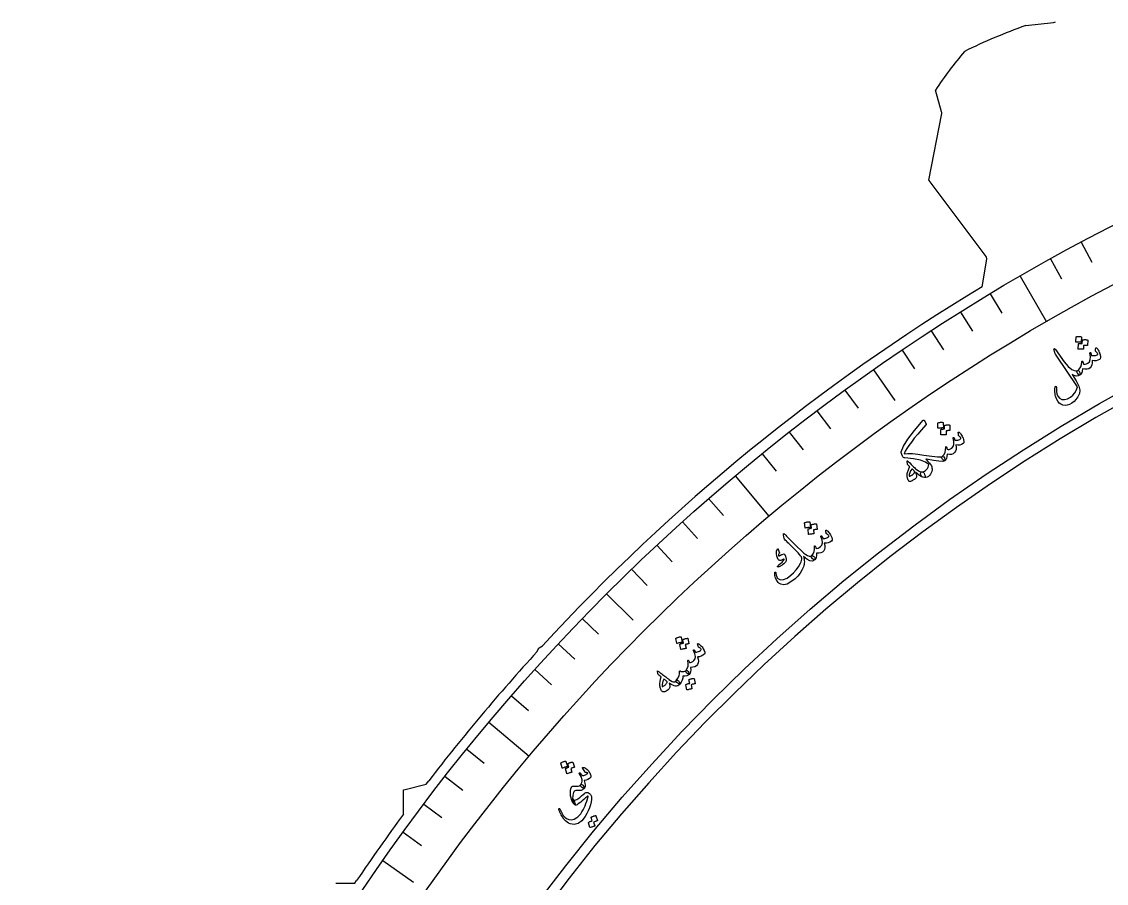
# Model space of a CAD drawing. Header units: millimetres. Extents: x -81 to 81, y -80 to 113.
# Drawn here: x -80.09 to -36.6, y 45.03 to 79.56 of the extents above; entities that cross this region are included whole.
import ezdxf

# ---------------------------------------------------------------- set-up
doc = ezdxf.new("R2010")
doc.units = ezdxf.units.MM
for name, color, linetype in [('CUT_INNER', 6, 'Continuous'), ('CUT_OUTER', 1, 'Continuous'), ('ENGRAVE', 7, 'Continuous'), ('ENGRAVE_FINE', 8, 'Continuous'), ('TEXT', 5, 'Continuous')]:
    doc.layers.add(name, color=color, linetype=linetype)

msp = doc.modelspace()

# ---------------------------------------------------------------- linework, layer by layer
at = {"layer": 'CUT_INNER'}
msp.add_arc((0, -0.0002), 73.6574, 92.270063, 344.882979, dxfattribs=at)
at = {"layer": 'CUT_OUTER'}
for points in [[(-39.8289, 79.4026), (-39.8254, 79.4032), (-38.7064, 79.5279)], [(-43.1996, 75.9474), (-43.4472, 76.8142), (-43.4481, 76.8179)], [(-41.4187, 70.1491), (-43.7043, 73.1963), (-43.7065, 73.1995), (-43.7059, 73.2033), (-43.1965, 75.8781)], [(-41.5742, 68.9331), (-41.3908, 70.0345)], [(-59.42, 54.3089), (-59.3462, 54.4567), (-59.3445, 54.4597), (-59.3416, 54.4617), (-59.2043, 54.544)], [(-64.7727, 47.7984), (-64.7727, 48.7698), (-64.7726, 48.7732)], [(-64.7726, 48.7732), (-64.7693, 48.7742), (-63.8693, 48.999), (-63.7646, 49.1358)], [(-67.4863, 45.0251), (-67.4827, 45.0253), (-66.7303, 45.0253), (-66.6576, 45.1333)]]:
    msp.add_lwpolyline(points, dxfattribs=at)
for centre, radius, start, end in [((-31.3089, 55.7238), 25.165, 109.78954, 115.85917), ((-38.723, 79.6769), 0.15, 276.3576, 306.84133), ((-27.7639, 66.2682), 18.9021, 140.19473, 146.07409), ((-43.3439, 75.9062), 0.15, 349.21726, 15.93866), ((-41.5387, 70.0591), 0.15, 350.5425, 36.87228), ((-0.0224, 0.0272), 80.4648, 121.090946, 137.349569), ((-0.1488, 0.1198), 80.309, 137.564682, 142.385739), ((-0.6546, 0.4521), 79.7045, 143.55696, 145.903701)]:
    msp.add_arc(centre, radius, start, end, dxfattribs=at)
at = {"layer": 'ENGRAVE'}
for points in [[(-40.0447, 69.3595), (-38.991, 67.5344)], [(-45.9374, 65.6054), (-45.074, 64.3723)], [(-51.4805, 61.3521), (-50.1258, 59.7376)], [(-56.6318, 56.6318), (-55.5674, 55.5674)], [(-61.3521, 51.4805), (-59.7376, 50.1258)], [(-65.6054, 45.9374), (-64.3723, 45.074)]]:
    msp.add_lwpolyline(points, dxfattribs=at)
for radius in [80.0894, 77.982, 74.068]:
    msp.add_circle((0, 0), radius, dxfattribs=at)
at = {"layer": 'ENGRAVE_FINE'}
for points in [[(-37.5997, 70.7148), (-37.1757, 69.9173)], [(-38.8281, 70.0478), (-38.3903, 69.2578)], [(-41.2491, 68.6501), (-40.7839, 67.8759)], [(-42.4409, 67.9197), (-41.9623, 67.1537)], [(-43.6198, 67.1687), (-43.1279, 66.4112)], [(-44.7855, 66.3972), (-44.2804, 65.6484)], [(-47.0754, 64.7937), (-46.5445, 64.063)], [(-48.199, 63.9623), (-47.6555, 63.2409)], [(-49.308, 63.1113), (-48.7519, 62.3996)], [(-50.4019, 62.2412), (-49.8335, 61.5393)], [(-52.5434, 60.4443), (-51.9508, 59.7626)], [(-53.5903, 59.5181), (-52.9859, 58.8468)], [(-54.6209, 58.5737), (-54.0049, 57.9131)], [(-55.6348, 57.6115), (-55.0074, 56.9618)], [(-57.6115, 55.6348), (-56.9618, 55.0074)], [(-58.5737, 54.6209), (-57.9131, 54.0049)], [(-59.5181, 53.5903), (-58.8468, 52.9859)], [(-60.4443, 52.5434), (-59.7626, 51.9508)], [(-62.2412, 50.4019), (-61.5393, 49.8335)], [(-63.1113, 49.308), (-62.3996, 48.7519)], [(-63.9623, 48.199), (-63.2409, 47.6555)], [(-64.7937, 47.0754), (-64.063, 46.5445)]]:
    msp.add_lwpolyline(points, dxfattribs=at)
at = {"layer": 'TEXT'}
for points in [[(-37.8045, 66.9206), (-37.8034, 66.9245), (-37.8007, 66.9279), (-37.7965, 66.9309), (-37.7908, 66.9335), (-37.7672, 66.9373), (-37.7437, 66.94), (-37.7205, 66.9417), (-37.6975, 66.9422), (-37.6745, 66.9416), (-37.6514, 66.9397), (-37.628, 66.9367), (-37.6045, 66.9325), (-37.5978, 66.93), (-37.5933, 66.9265), (-37.5909, 66.9222), (-37.5906, 66.9171), (-37.6019, 66.7144), (-37.6038, 66.7098), (-37.6081, 66.707), (-37.6148, 66.7061), (-37.6239, 66.7072), (-37.6316, 66.708), (-37.6437, 66.7089), (-37.6602, 66.71), (-37.6809, 66.7112), (-37.7062, 66.7124), (-37.7364, 66.7134), (-37.7714, 66.7143), (-37.8112, 66.7151), (-37.8168, 66.7158), (-37.8204, 66.7176), (-37.8221, 66.7205), (-37.8218, 66.7246)], [(-37.5526, 66.7938), (-37.5515, 66.7976), (-37.5489, 66.8011), (-37.5447, 66.8041), (-37.539, 66.8066), (-37.5154, 66.8104), (-37.492, 66.813), (-37.4689, 66.8145), (-37.4459, 66.815), (-37.423, 66.8143), (-37.3999, 66.8124), (-37.3766, 66.8093), (-37.3531, 66.805), (-37.3477, 66.8027), (-37.344, 66.7991), (-37.3418, 66.7944), (-37.3412, 66.7884), (-37.3526, 66.5859), (-37.3541, 66.5825), (-37.3579, 66.5804), (-37.3641, 66.5795), (-37.3726, 66.5799), (-37.3782, 66.5803), (-37.3871, 66.5808), (-37.3991, 66.5815), (-37.4142, 66.5823), (-37.4325, 66.5832), (-37.4538, 66.584), (-37.4782, 66.5846), (-37.5056, 66.5852), (-37.5127, 66.4364), (-37.5147, 66.4318), (-37.519, 66.429), (-37.5256, 66.4282), (-37.5347, 66.4292), (-37.5424, 66.43), (-37.5545, 66.4309), (-37.5709, 66.432), (-37.5916, 66.4332), (-37.6168, 66.4344), (-37.6469, 66.4355), (-37.6818, 66.4365), (-37.7215, 66.4372), (-37.7262, 66.4384), (-37.7292, 66.4406), (-37.7305, 66.4437), (-37.7301, 66.4479), (-37.7133, 66.6437), (-37.7122, 66.6476), (-37.7096, 66.651), (-37.7054, 66.654), (-37.6997, 66.6566), (-37.683, 66.6593), (-37.6663, 66.6616), (-37.6495, 66.6634), (-37.6326, 66.6648), (-37.6156, 66.6655), (-37.5987, 66.6655), (-37.5818, 66.6646), (-37.565, 66.6628)], [(-38.284, 65.9299), (-38.1278, 65.7407), (-37.9807, 65.6191), (-37.8427, 65.5649), (-37.7138, 65.5781), (-37.7016, 65.5721), (-37.6882, 65.5539), (-37.6736, 65.5233), (-37.6577, 65.4805), (-37.6466, 65.446), (-37.6419, 65.4195), (-37.6438, 65.4009), (-37.6522, 65.3902), (-37.724, 65.3618), (-37.7998, 65.357), (-37.8797, 65.3758), (-37.9636, 65.4182), (-37.8036, 65.1662), (-37.7022, 64.9556), (-37.6592, 64.7866), (-37.6746, 64.6591), (-37.7397, 64.5274), (-37.8112, 64.4182), (-37.8893, 64.3313), (-37.974, 64.2668), (-38.0679, 64.2179), (-38.1591, 64.1891), (-38.2479, 64.1803), (-38.3342, 64.1916), (-38.4141, 64.2228), (-38.4837, 64.274), (-38.543, 64.3451), (-38.5919, 64.4362), (-38.6118, 64.4886), (-38.6282, 64.543), (-38.6412, 64.5996), (-38.6506, 64.6582), (-38.6564, 64.719), (-38.6584, 64.782), (-38.6567, 64.8473), (-38.6512, 64.9148), (-38.6491, 64.9229), (-38.6458, 64.9298), (-38.641, 64.9356), (-38.635, 64.9402), (-38.6291, 64.9427), (-38.6231, 64.9433), (-38.617, 64.942), (-38.6107, 64.9389), (-38.6052, 64.9338), (-38.6015, 64.9267), (-38.5995, 64.9175), (-38.5992, 64.9064), (-38.5969, 64.7524), (-38.5741, 64.6272), (-38.5311, 64.5308), (-38.4678, 64.4632), (-38.3737, 64.4176), (-38.2698, 64.4101), (-38.156, 64.4408), (-38.0323, 64.5095), (-37.9346, 64.5905), (-37.8543, 64.6871), (-37.7914, 64.7995), (-37.7459, 64.9276), (-38.6096, 66.1962), (-38.6302, 66.2266), (-38.6461, 66.2531), (-38.6575, 66.2758), (-38.6644, 66.2946), (-38.695, 66.4331), (-38.6865, 66.4514), (-38.6733, 66.4549), (-38.6555, 66.4434), (-38.6329, 66.4172)], [(-37.0214, 66.4848), (-37.0187, 66.4901), (-37.0131, 66.4919), (-37.0046, 66.4903), (-36.9931, 66.485), (-36.9778, 66.4739), (-36.9606, 66.4555), (-36.9415, 66.4297), (-36.9207, 66.3965), (-36.8985, 66.358), (-36.8795, 66.319), (-36.8638, 66.2794), (-36.8513, 66.2393), (-36.8343, 66.1573), (-36.8306, 66.0937), (-36.8403, 66.0483), (-36.8634, 66.0212), (-36.9346, 65.9867), (-37.0085, 65.9691), (-37.0851, 65.9682), (-37.1644, 65.9841), (-37.1603, 65.8909), (-37.1719, 65.8099), (-37.1992, 65.741), (-37.2423, 65.684), (-37.299, 65.6447), (-37.3682, 65.6255), (-37.4497, 65.6263), (-37.5438, 65.6471), (-37.5572, 65.5543), (-37.58, 65.4804), (-37.6123, 65.4253), (-37.6541, 65.3891), (-37.6667, 65.389), (-37.6849, 65.3999), (-37.7089, 65.4218), (-37.7385, 65.4548), (-37.7628, 65.4901), (-37.7737, 65.5202), (-37.7712, 65.5451), (-37.7553, 65.5647), (-37.6772, 65.6366), (-37.6212, 65.7214), (-37.5874, 65.8191), (-37.5757, 65.9296), (-37.575, 65.9356), (-37.5735, 65.9406), (-37.571, 65.9444), (-37.5675, 65.9472), (-37.5626, 65.9493), (-37.5576, 65.9503), (-37.5526, 65.9499), (-37.5474, 65.9483), (-37.5396, 65.9388), (-37.5337, 65.9185), (-37.5298, 65.8874), (-37.5277, 65.8455), (-37.4918, 65.8327), (-37.4478, 65.8334), (-37.3955, 65.8474), (-37.3349, 65.8748), (-37.2717, 65.9305), (-37.2367, 66.015), (-37.2298, 66.1286), (-37.251, 66.2712), (-37.2522, 66.2784), (-37.2519, 66.2842), (-37.2502, 66.2886), (-37.247, 66.2915), (-37.2411, 66.2941), (-37.2355, 66.2954), (-37.2301, 66.2952), (-37.2248, 66.2936), (-37.2196, 66.2901), (-37.2154, 66.286), (-37.2121, 66.2814), (-37.2099, 66.2762), (-37.1832, 66.1827), (-37.1488, 66.1752), (-37.1112, 66.1728), (-37.0702, 66.1754), (-37.026, 66.1831), (-36.9853, 66.1947), (-36.9569, 66.2082), (-36.9408, 66.2235), (-36.937, 66.2406), (-36.9434, 66.2599), (-36.9591, 66.2837), (-36.984, 66.312), (-37.0183, 66.3447), (-37.0224, 66.3571), (-37.0243, 66.3845), (-37.024, 66.4271), (-37.0214, 66.4848)], [(-43.9376, 63.5871), (-43.9321, 63.5904), (-43.9268, 63.5926), (-43.9217, 63.5935), (-43.9168, 63.5933), (-43.9098, 63.5915), (-43.9033, 63.5869), (-43.8974, 63.5795), (-43.892, 63.5694), (-43.8244, 63.4273), (-43.8221, 63.4202), (-43.8222, 63.413), (-43.8248, 63.406), (-43.8298, 63.3989), (-44.0032, 63.2055), (-44.158, 63.0258), (-44.2944, 62.86), (-44.4125, 62.7081), (-44.5124, 62.5704), (-44.5942, 62.447), (-44.6578, 62.338), (-44.7034, 62.2435), (-44.5542, 62.2547), (-44.3727, 62.2496), (-44.1592, 62.228), (-43.9137, 62.1895), (-43.8119, 62.173), (-43.7046, 62.1572), (-43.5917, 62.142), (-43.4733, 62.1275), (-43.3645, 62.1166), (-43.2802, 62.1121), (-43.2204, 62.1141), (-43.185, 62.1228), (-43.1478, 62.1301), (-43.1157, 62.1134), (-43.0887, 62.0725), (-43.0667, 62.0076), (-43.0631, 61.9885), (-43.0623, 61.9736), (-43.0644, 61.9629), (-43.0694, 61.9564), (-43.1545, 61.9338), (-43.3051, 61.9389), (-43.5214, 61.9711), (-43.8039, 62.03), (-43.8172, 62.0287), (-43.8249, 62.0256), (-43.8267, 62.0206), (-43.8228, 62.0139), (-43.7497, 61.9363), (-43.6899, 61.8666), (-43.6432, 61.8049), (-43.6096, 61.751), (-43.5957, 61.7107), (-43.5869, 61.6713), (-43.5831, 61.6328), (-43.5845, 61.5951), (-43.5956, 61.5302), (-43.6156, 61.4717), (-43.6446, 61.4195), (-43.6825, 61.3737), (-43.7312, 61.3311), (-43.7806, 61.3024), (-43.8307, 61.2877), (-43.8815, 61.287), (-43.944, 61.2995), (-43.9909, 61.3214), (-44.0222, 61.3528), (-44.0379, 61.3937), (-44.0426, 61.4454), (-44.0355, 61.4827), (-44.0166, 61.5055), (-43.9861, 61.5139), (-43.9363, 61.5209), (-43.889, 61.5382), (-43.8443, 61.5658), (-43.8021, 61.6036), (-43.7658, 61.6487), (-43.7391, 61.698), (-43.7219, 61.7516), (-43.7141, 61.8095), (-43.8441, 61.908), (-44.0471, 61.9853), (-44.3235, 62.0408), (-44.6736, 62.0736), (-44.7022, 62.0791), (-44.7271, 62.0926), (-44.7483, 62.114), (-44.7657, 62.1432), (-44.7944, 62.2044), (-44.8138, 62.2528), (-44.824, 62.2885), (-44.8251, 62.3113), (-44.7327, 62.5419), (-44.5555, 62.831), (-44.2924, 63.1778), (-43.942, 63.5814), (-43.9412, 63.582), (-43.9405, 63.5827), (-43.9401, 63.5835), (-43.9398, 63.5842), (-43.9396, 63.585), (-43.9391, 63.5857), (-43.9385, 63.5864), (-43.9376, 63.5871)], [(-43.3473, 63.471), (-43.3465, 63.4749), (-43.3442, 63.4785), (-43.3403, 63.4819), (-43.3348, 63.485), (-43.3115, 63.4908), (-43.2884, 63.4954), (-43.2654, 63.499), (-43.2426, 63.5015), (-43.2196, 63.5028), (-43.1963, 63.503), (-43.1728, 63.502), (-43.149, 63.4998), (-43.1422, 63.4978), (-43.1374, 63.4948), (-43.1346, 63.4907), (-43.1339, 63.4856), (-43.1279, 63.2827), (-43.1294, 63.2779), (-43.1335, 63.2748), (-43.1401, 63.2733), (-43.1492, 63.2736), (-43.157, 63.2737), (-43.1692, 63.2736), (-43.1856, 63.2733), (-43.2064, 63.2727), (-43.2317, 63.2718), (-43.2619, 63.2703), (-43.2968, 63.2682), (-43.3365, 63.2656), (-43.3422, 63.2658), (-43.346, 63.2673), (-43.3479, 63.2701), (-43.3479, 63.2741)], [(-43.0856, 63.3659), (-43.0848, 63.3699), (-43.0825, 63.3735), (-43.0786, 63.3768), (-43.0731, 63.3799), (-43.0499, 63.3856), (-43.0268, 63.3902), (-43.0039, 63.3937), (-42.9811, 63.3961), (-42.9581, 63.3974), (-42.9349, 63.3974), (-42.9115, 63.3963), (-42.8877, 63.394), (-42.8822, 63.3922), (-42.8781, 63.389), (-42.8756, 63.3844), (-42.8745, 63.3785), (-42.8687, 63.1758), (-42.8698, 63.1723), (-42.8735, 63.1698), (-42.8795, 63.1684), (-42.888, 63.1681), (-42.8937, 63.168), (-42.9026, 63.1678), (-42.9146, 63.1674), (-42.9298, 63.167), (-42.948, 63.1663), (-42.9693, 63.1652), (-42.9937, 63.1638), (-43.021, 63.1621), (-43.0155, 63.0132), (-43.017, 63.0084), (-43.0211, 63.0053), (-43.0276, 63.0039), (-43.0367, 63.0042), (-43.0445, 63.0043), (-43.0566, 63.0042), (-43.0731, 63.0039), (-43.0938, 63.0034), (-43.1191, 63.0024), (-43.1491, 63.001), (-43.1839, 62.9989), (-43.2236, 62.9963), (-43.2284, 62.9971), (-43.2316, 62.999), (-43.2331, 63.002), (-43.2331, 63.0062), (-43.2329, 63.2028), (-43.2322, 63.2067), (-43.2298, 63.2103), (-43.2259, 63.2137), (-43.2205, 63.2168), (-43.2041, 63.2209), (-43.1876, 63.2246), (-43.171, 63.2278), (-43.1543, 63.2306), (-43.1375, 63.2328), (-43.1206, 63.2342), (-43.1037, 63.2347), (-43.0868, 63.2344)], [(-42.5301, 63.1031), (-42.5279, 63.1087), (-42.5224, 63.111), (-42.5138, 63.11), (-42.5019, 63.1058), (-42.4857, 63.096), (-42.467, 63.0791), (-42.4458, 63.055), (-42.4222, 63.0237), (-42.3968, 62.9872), (-42.3746, 62.95), (-42.3556, 62.9119), (-42.3397, 62.873), (-42.3158, 62.7927), (-42.3068, 62.7296), (-42.3126, 62.6836), (-42.3333, 62.6546), (-42.4013, 62.6142), (-42.4734, 62.5904), (-42.5496, 62.583), (-42.6301, 62.5921), (-42.618, 62.4996), (-42.6227, 62.4179), (-42.6441, 62.3469), (-42.6822, 62.2865), (-42.7354, 62.2425), (-42.8026, 62.2175), (-42.884, 62.2114), (-42.9795, 62.2241), (-42.985, 62.1305), (-43.0014, 62.0549), (-43.029, 61.9973), (-43.0675, 61.9577), (-43.08, 61.9565), (-43.0991, 61.9659), (-43.1249, 61.9857), (-43.1572, 62.016), (-43.1844, 62.0492), (-43.1978, 62.0782), (-43.1974, 62.1032), (-43.1832, 62.124), (-43.1115, 62.2024), (-43.063, 62.2916), (-43.0375, 62.3918), (-43.0352, 62.5029), (-43.0351, 62.509), (-43.034, 62.514), (-43.0318, 62.5181), (-43.0286, 62.5211), (-43.0239, 62.5237), (-43.019, 62.525), (-43.0139, 62.5251), (-43.0087, 62.5239), (-43.0001, 62.5151), (-42.9925, 62.4954), (-42.9859, 62.4648), (-42.9803, 62.4232), (-42.9435, 62.4135), (-42.8996, 62.4179), (-42.8487, 62.4363), (-42.7907, 62.4687), (-42.7324, 62.5296), (-42.7047, 62.6168), (-42.7075, 62.7305), (-42.7407, 62.8708), (-42.7425, 62.8779), (-42.7427, 62.8837), (-42.7413, 62.8882), (-42.7384, 62.8914), (-42.7328, 62.8945), (-42.7273, 62.8962), (-42.7219, 62.8965), (-42.7165, 62.8954), (-42.711, 62.8923), (-42.7065, 62.8886), (-42.7029, 62.8843), (-42.7002, 62.8793), (-42.6657, 62.7884), (-42.6308, 62.7839), (-42.593, 62.7847), (-42.5525, 62.7908), (-42.509, 62.8022), (-42.4695, 62.8172), (-42.4423, 62.833), (-42.4275, 62.8496), (-42.4252, 62.867), (-42.4332, 62.8857), (-42.4509, 62.908), (-42.4781, 62.9341), (-42.5151, 62.9639), (-42.5202, 62.9758), (-42.5245, 63.003), (-42.5278, 63.0454), (-42.5301, 63.1031)], [(-43.9829, 61.5134), (-43.9536, 61.5068), (-43.9267, 61.4878), (-43.9023, 61.4563), (-43.8804, 61.4123), (-43.8619, 61.3586), (-43.8556, 61.32), (-43.8616, 61.2966), (-43.8797, 61.2883), (-43.9558, 61.2997), (-44.042, 61.3388), (-44.1382, 61.4057), (-44.2444, 61.5004), (-44.2167, 61.4198), (-44.203, 61.3554), (-44.2034, 61.3073), (-44.2179, 61.2753), (-44.2294, 61.2634), (-44.2424, 61.2514), (-44.2569, 61.2393), (-44.273, 61.2272), (-44.2903, 61.2148), (-44.3085, 61.2022), (-44.3277, 61.1891), (-44.3479, 61.1757), (-44.3847, 61.154), (-44.4152, 61.1387), (-44.4392, 61.1298), (-44.4568, 61.1273), (-44.4887, 61.1345), (-44.5137, 61.1464), (-44.5317, 61.163), (-44.5428, 61.1844), (-44.5636, 61.267), (-44.5774, 61.3333), (-44.584, 61.3831), (-44.5835, 61.4164), (-44.5768, 61.4526), (-44.5682, 61.4888), (-44.5576, 61.5249), (-44.5451, 61.5611), (-44.5305, 61.5975), (-44.5136, 61.6345), (-44.4945, 61.6721), (-44.4732, 61.7102), (-44.5337, 61.7748), (-44.5462, 61.7882), (-44.5556, 61.8013), (-44.5621, 61.8142), (-44.5656, 61.8267), (-44.5863, 61.9367), (-44.5855, 61.9527), (-44.5775, 61.9576), (-44.5623, 61.9514), (-44.5398, 61.9341), (-44.4785, 61.8717), (-44.4219, 61.8147), (-44.37, 61.7632), (-44.3227, 61.7172), (-44.2799, 61.677), (-44.2415, 61.6428), (-44.2075, 61.6147), (-44.1778, 61.5926), (-44.1244, 61.5591), (-44.0741, 61.5347), (-44.0269, 61.5194), (-43.9829, 61.5134)], [(-44.386, 61.6315), (-44.4412, 61.5518), (-44.4783, 61.4774), (-44.4973, 61.4084), (-44.4982, 61.3448), (-44.4778, 61.3457), (-44.4549, 61.3512), (-44.4294, 61.3613), (-44.4014, 61.376), (-44.3863, 61.386), (-44.3716, 61.3966), (-44.3571, 61.4078), (-44.3429, 61.4197), (-44.3291, 61.4325), (-44.316, 61.4464), (-44.3035, 61.4614), (-44.2917, 61.4775), (-44.2823, 61.5019), (-44.2873, 61.5291), (-44.3068, 61.5591), (-44.3408, 61.5919), (-44.3581, 61.6058), (-44.3714, 61.617), (-44.3807, 61.6256), (-44.386, 61.6315)], [(-48.6939, 59.4681), (-48.6935, 59.4721), (-48.6915, 59.4759), (-48.6879, 59.4796), (-48.6826, 59.4831), (-48.66, 59.4909), (-48.6374, 59.4976), (-48.6148, 59.5032), (-48.5922, 59.5076), (-48.5695, 59.5109), (-48.5463, 59.5131), (-48.5228, 59.5141), (-48.4989, 59.514), (-48.4919, 59.5126), (-48.4869, 59.51), (-48.4837, 59.5062), (-48.4826, 59.5012), (-48.459, 59.2996), (-48.4601, 59.2946), (-48.4639, 59.2912), (-48.4703, 59.2892), (-48.4794, 59.2887), (-48.4872, 59.2881), (-48.4993, 59.2869), (-48.5157, 59.2852), (-48.5363, 59.2828), (-48.5615, 59.2797), (-48.5914, 59.2756), (-48.626, 59.2705), (-48.6654, 59.2644), (-48.671, 59.2641), (-48.6749, 59.2653), (-48.6771, 59.2679), (-48.6774, 59.2719)], [(-48.4241, 59.3862), (-48.4237, 59.3902), (-48.4216, 59.394), (-48.418, 59.3977), (-48.4128, 59.4012), (-48.3902, 59.4089), (-48.3677, 59.4155), (-48.3451, 59.4209), (-48.3226, 59.4253), (-48.2998, 59.4285), (-48.2767, 59.4306), (-48.2533, 59.4316), (-48.2294, 59.4314), (-48.2237, 59.43), (-48.2194, 59.4271), (-48.2165, 59.4228), (-48.2149, 59.4171), (-48.1915, 59.2156), (-48.1923, 59.212), (-48.1957, 59.2092), (-48.2017, 59.2073), (-48.2101, 59.2062), (-48.2157, 59.2056), (-48.2245, 59.2047), (-48.2365, 59.2033), (-48.2516, 59.2015), (-48.2697, 59.1992), (-48.2908, 59.1963), (-48.315, 59.1928), (-48.342, 59.1887), (-48.3236, 59.0409), (-48.3247, 59.036), (-48.3285, 59.0325), (-48.3349, 59.0306), (-48.344, 59.03), (-48.3518, 59.0295), (-48.3638, 59.0283), (-48.3802, 59.0266), (-48.4008, 59.0243), (-48.4259, 59.0212), (-48.4557, 59.0171), (-48.4902, 59.012), (-48.5294, 59.006), (-48.5343, 59.0064), (-48.5377, 59.008), (-48.5395, 59.0109), (-48.5398, 59.015), (-48.5567, 59.2109), (-48.5563, 59.2148), (-48.5543, 59.2187), (-48.5507, 59.2223), (-48.5455, 59.2259), (-48.5295, 59.2314), (-48.5134, 59.2365), (-48.4972, 59.2412), (-48.4808, 59.2454), (-48.4642, 59.2491), (-48.4475, 59.2519), (-48.4307, 59.2539), (-48.4138, 59.2551)], [(-47.8478, 59.1726), (-47.8461, 59.1783), (-47.8409, 59.1811), (-47.8322, 59.1809), (-47.82, 59.1777), (-47.803, 59.1694), (-47.7829, 59.1541), (-47.7597, 59.132), (-47.7335, 59.1029), (-47.705, 59.0687), (-47.6796, 59.0335), (-47.6574, 58.9972), (-47.6382, 58.9599), (-47.6074, 58.882), (-47.5929, 58.8199), (-47.5948, 58.7735), (-47.6129, 58.7429), (-47.6771, 58.6967), (-47.7469, 58.6667), (-47.8222, 58.6527), (-47.9031, 58.6548), (-47.8831, 58.5638), (-47.8806, 58.4819), (-47.8958, 58.4093), (-47.9285, 58.3459), (-47.9777, 58.2974), (-48.0425, 58.2666), (-48.123, 58.2535), (-48.2192, 58.2579), (-48.2166, 58.1642), (-48.2264, 58.0874), (-48.2488, 58.0276), (-48.2838, 57.9848), (-48.2962, 57.9826), (-48.316, 57.9902), (-48.3434, 58.0077), (-48.3782, 58.0351), (-48.4082, 58.0658), (-48.4241, 58.0936), (-48.4258, 58.1185), (-48.4135, 58.1405), (-48.3489, 58.2248), (-48.3083, 58.3179), (-48.2916, 58.4199), (-48.299, 58.5308), (-48.2994, 58.5368), (-48.2987, 58.542), (-48.2969, 58.5462), (-48.294, 58.5495), (-48.2895, 58.5525), (-48.2847, 58.5542), (-48.2797, 58.5547), (-48.2743, 58.554), (-48.265, 58.546), (-48.2557, 58.527), (-48.2465, 58.4971), (-48.2373, 58.4561), (-48.1998, 58.4497), (-48.1565, 58.4579), (-48.1074, 58.4806), (-48.0524, 58.518), (-47.9996, 58.5836), (-47.9796, 58.6729), (-47.9922, 58.786), (-48.0375, 58.9228), (-48.0399, 58.9298), (-48.0406, 58.9356), (-48.0397, 58.9402), (-48.037, 58.9436), (-48.0317, 58.9472), (-48.0264, 58.9493), (-48.021, 58.9501), (-48.0156, 58.9495), (-48.0098, 58.9469), (-48.005, 58.9436), (-48.001, 58.9396), (-47.9979, 58.9348), (-47.9556, 58.8473), (-47.9204, 58.8458), (-47.8829, 58.8499), (-47.843, 58.8595), (-47.8008, 58.8746), (-47.7626, 58.893), (-47.737, 58.9111), (-47.7237, 58.9289), (-47.7229, 58.9464), (-47.7325, 58.9644), (-47.752, 58.9851), (-47.7814, 59.0087), (-47.8208, 59.0352), (-47.827, 59.0466), (-47.8336, 59.0733), (-47.8405, 59.1153), (-47.8478, 59.1726)], [(-49.5368, 59.0179), (-49.5376, 59.0364), (-49.5334, 59.045), (-49.5241, 59.0434), (-49.5097, 59.0318), (-49.4978, 59.02), (-49.4785, 59.0003), (-49.4516, 58.9728), (-49.4172, 58.9375), (-49.3752, 58.8944), (-49.3255, 58.8436), (-49.268, 58.7852), (-49.2029, 58.7191), (-48.9978, 58.5133), (-48.8375, 58.3577), (-48.722, 58.2524), (-48.6512, 58.1973), (-48.5793, 58.16), (-48.5155, 58.1383), (-48.4596, 58.1323), (-48.4118, 58.1419), (-48.3905, 58.1479), (-48.3698, 58.1476), (-48.3496, 58.1409), (-48.33, 58.1279), (-48.3123, 58.1108), (-48.2978, 58.0918), (-48.2864, 58.0709), (-48.2782, 58.0481), (-48.2735, 58.0264), (-48.2725, 58.0088), (-48.2754, 57.9955), (-48.2821, 57.9862), (-48.3736, 57.942), (-48.4794, 57.9499), (-48.5997, 58.0097), (-48.7346, 58.1216), (-48.7218, 58.0744), (-48.7124, 58.0234), (-48.7062, 57.9685), (-48.7034, 57.9097), (-48.7048, 57.8547), (-48.7107, 57.8034), (-48.7211, 57.7557), (-48.7359, 57.7115), (-48.799, 57.58), (-48.8769, 57.4562), (-48.9697, 57.3401), (-49.0773, 57.2317), (-49.2394, 57.1013), (-49.3879, 57.0205), (-49.5232, 56.9896), (-49.6454, 57.0086), (-49.6763, 57.0231), (-49.7039, 57.0398), (-49.7281, 57.0586), (-49.749, 57.0796), (-49.8105, 57.1675), (-49.855, 57.2605), (-49.8826, 57.3585), (-49.8931, 57.4615), (-49.8925, 57.4699), (-49.8904, 57.4773), (-49.8867, 57.4839), (-49.8815, 57.4895), (-49.8762, 57.4928), (-49.8704, 57.4939), (-49.8642, 57.4928), (-49.8575, 57.4894), (-49.8527, 57.4841), (-49.8489, 57.4768), (-49.8459, 57.4676), (-49.8439, 57.4565), (-49.8292, 57.3761), (-49.8107, 57.3125), (-49.7883, 57.2655), (-49.7622, 57.2353), (-49.6593, 57.1897), (-49.5385, 57.1969), (-49.3996, 57.2567), (-49.2423, 57.369), (-49.134, 57.4705), (-49.0333, 57.5855), (-48.9402, 57.7139), (-48.8547, 57.8557), (-48.8312, 57.9085), (-48.8159, 57.9614), (-48.8087, 58.0143), (-48.8096, 58.0674), (-48.8133, 58.0843), (-48.8223, 58.1045), (-48.8367, 58.1279), (-48.8563, 58.1546), (-48.8922, 58.1973), (-48.9554, 58.2655), (-49.0459, 58.3592), (-49.1639, 58.4784), (-49.2259, 58.5406), (-49.2794, 58.5942), (-49.3245, 58.6393), (-49.3611, 58.6759), (-49.3895, 58.7041), (-49.4097, 58.7243), (-49.4219, 58.7365), (-49.4259, 58.7405), (-49.467, 58.7828), (-49.497, 58.8205), (-49.5159, 58.8535), (-49.5239, 58.8817)], [(-49.777, 58.4255), (-49.7734, 58.4279), (-49.7695, 58.429), (-49.7653, 58.4289), (-49.7608, 58.4275), (-49.7579, 58.4254), (-49.7552, 58.4227), (-49.7527, 58.4194), (-49.7506, 58.4155), (-49.7095, 58.2937), (-49.7061, 58.2807), (-49.7047, 58.2697), (-49.7054, 58.2606), (-49.7081, 58.2535), (-49.7246, 58.2289), (-49.7362, 58.2051), (-49.7429, 58.1821), (-49.7447, 58.16), (-49.7418, 58.1518), (-49.7329, 58.1479), (-49.718, 58.1484), (-49.6972, 58.1533), (-49.6847, 58.1582), (-49.6721, 58.1637), (-49.6593, 58.1696), (-49.6464, 58.176), (-49.6332, 58.1829), (-49.6197, 58.1906), (-49.6058, 58.1989), (-49.5916, 58.2079), (-49.5323, 58.2271), (-49.4867, 58.2018), (-49.4546, 58.1322), (-49.4359, 58.0181), (-49.4355, 57.9798), (-49.4389, 57.9468), (-49.4461, 57.919), (-49.457, 57.8966), (-49.4727, 57.8763), (-49.4977, 57.8521), (-49.532, 57.824), (-49.5757, 57.792), (-49.5983, 57.7761), (-49.6204, 57.7618), (-49.642, 57.749), (-49.6631, 57.7377), (-49.6833, 57.7277), (-49.7025, 57.7186), (-49.7206, 57.7104), (-49.7377, 57.7032), (-49.7499, 57.7006), (-49.7603, 57.7008), (-49.7689, 57.7036), (-49.7756, 57.7091), (-49.7804, 57.7167), (-49.7813, 57.7243), (-49.7784, 57.7318), (-49.7717, 57.7392), (-49.7492, 57.7614), (-49.7233, 57.7861), (-49.694, 57.8134), (-49.6613, 57.8432), (-49.6001, 57.8987), (-49.5544, 57.9444), (-49.5239, 57.9802), (-49.5089, 58.0062), (-49.5079, 58.0106), (-49.5086, 58.0145), (-49.5113, 58.018), (-49.5157, 58.0211), (-49.5193, 58.0223), (-49.524, 58.0221), (-49.5299, 58.0207), (-49.5368, 58.0179), (-49.5969, 57.9872), (-49.6229, 57.9754), (-49.6474, 57.9678), (-49.6703, 57.9645), (-49.6916, 57.9654), (-49.7128, 57.9699), (-49.7302, 57.9783), (-49.744, 57.9906), (-49.754, 58.0069), (-49.8053, 58.1304), (-49.8263, 58.2414), (-49.8169, 58.3398), (-49.777, 58.4255)], [(-53.8537, 54.8391), (-53.8537, 54.8431), (-53.852, 54.8471), (-53.8487, 54.8511), (-53.8439, 54.8551), (-53.822, 54.8649), (-53.8001, 54.8736), (-53.7781, 54.8811), (-53.756, 54.8876), (-53.7337, 54.893), (-53.7108, 54.8972), (-53.6875, 54.9003), (-53.6637, 54.9024), (-53.6566, 54.9016), (-53.6513, 54.8995), (-53.6479, 54.896), (-53.6462, 54.8911), (-53.6046, 54.6924), (-53.6053, 54.6874), (-53.6087, 54.6836), (-53.615, 54.6811), (-53.624, 54.6797), (-53.6317, 54.6784), (-53.6436, 54.6762), (-53.6598, 54.673), (-53.6801, 54.6688), (-53.7049, 54.6634), (-53.7343, 54.6566), (-53.7683, 54.6484), (-53.807, 54.6388), (-53.8126, 54.638), (-53.8166, 54.6388), (-53.8189, 54.6412), (-53.8197, 54.6452)], [(-53.5776, 54.7818), (-53.5776, 54.7858), (-53.5759, 54.7898), (-53.5726, 54.7938), (-53.5678, 54.7978), (-53.546, 54.8075), (-53.5241, 54.8161), (-53.5021, 54.8236), (-53.48, 54.8299), (-53.4577, 54.8352), (-53.4349, 54.8394), (-53.4116, 54.8424), (-53.3878, 54.8443), (-53.382, 54.8435), (-53.3775, 54.8411), (-53.3742, 54.837), (-53.3721, 54.8314), (-53.3306, 54.6329), (-53.3311, 54.6292), (-53.3343, 54.6261), (-53.34, 54.6237), (-53.3483, 54.6219), (-53.3539, 54.6208), (-53.3625, 54.619), (-53.3743, 54.6166), (-53.3892, 54.6134), (-53.4071, 54.6095), (-53.4278, 54.6047), (-53.4515, 54.5991), (-53.4781, 54.5925), (-53.4465, 54.447), (-53.4471, 54.442), (-53.4506, 54.4382), (-53.4568, 54.4357), (-53.4658, 54.4343), (-53.4735, 54.4331), (-53.4854, 54.4309), (-53.5015, 54.4277), (-53.5218, 54.4235), (-53.5465, 54.4181), (-53.5758, 54.4114), (-53.6098, 54.4032), (-53.6483, 54.3937), (-53.6532, 54.3936), (-53.6567, 54.3949), (-53.6588, 54.3976), (-53.6594, 54.4017), (-53.6939, 54.5953), (-53.6939, 54.5992), (-53.6922, 54.6032), (-53.689, 54.6072), (-53.6841, 54.6112), (-53.6687, 54.6181), (-53.6531, 54.6247), (-53.6374, 54.6308), (-53.6214, 54.6365), (-53.6052, 54.6416), (-53.5889, 54.6459), (-53.5723, 54.6494), (-53.5556, 54.6521)], [(-52.9845, 54.621), (-52.9833, 54.6269), (-52.9783, 54.6301), (-52.9697, 54.6307), (-52.9572, 54.6286), (-52.9395, 54.6219), (-52.9181, 54.6085), (-52.8931, 54.5885), (-52.8643, 54.5619), (-52.8329, 54.5304), (-52.8044, 54.4976), (-52.779, 54.4635), (-52.7566, 54.428), (-52.7189, 54.3532), (-52.6989, 54.2927), (-52.6965, 54.2463), (-52.7118, 54.2142), (-52.7716, 54.1625), (-52.8384, 54.1263), (-52.9121, 54.1055), (-52.9929, 54.1003), (-52.9647, 54.0115), (-52.9549, 53.9302), (-52.9635, 53.8565), (-52.9903, 53.7904), (-53.0349, 53.7377), (-53.0967, 53.7012), (-53.1757, 53.6808), (-53.272, 53.6766), (-53.2609, 53.5835), (-53.2638, 53.5061), (-53.2807, 53.4446), (-53.3117, 53.3988), (-53.3238, 53.3954), (-53.3442, 53.4013), (-53.3731, 53.4162), (-53.4102, 53.4403), (-53.4428, 53.4682), (-53.4612, 53.4945), (-53.4652, 53.5191), (-53.4548, 53.5422), (-53.3981, 53.6319), (-53.366, 53.7283), (-53.3587, 53.8314), (-53.376, 53.9412), (-53.3769, 53.9472), (-53.3767, 53.9523), (-53.3753, 53.9567), (-53.3727, 53.9603), (-53.3685, 53.9636), (-53.3639, 53.9658), (-53.3589, 53.9668), (-53.3535, 53.9665), (-53.3435, 53.9594), (-53.3326, 53.9413), (-53.3207, 53.9123), (-53.3079, 53.8724), (-53.2699, 53.8694), (-53.2275, 53.8814), (-53.1806, 53.9085), (-53.1292, 53.9506), (-53.0826, 54.0208), (-53.0707, 54.1115), (-53.0935, 54.223), (-53.1509, 54.3552), (-53.1539, 54.3619), (-53.1551, 54.3676), (-53.1546, 54.3723), (-53.1523, 54.3759), (-53.1473, 54.38), (-53.1422, 54.3826), (-53.1369, 54.3838), (-53.1314, 54.3837), (-53.1255, 54.3816), (-53.1203, 54.3788), (-53.116, 54.3751), (-53.1125, 54.3707), (-53.0625, 54.2873), (-53.0274, 54.289), (-52.9904, 54.2964), (-52.9515, 54.3096), (-52.9108, 54.3285), (-52.8745, 54.3502), (-52.8505, 54.3706), (-52.8389, 54.3895), (-52.8396, 54.407), (-52.8508, 54.424), (-52.8722, 54.4429), (-52.9036, 54.4638), (-52.9452, 54.4866), (-52.9524, 54.4974), (-52.9613, 54.5234), (-52.972, 54.5646), (-52.9845, 54.621)], [(-54.5959, 53.5069), (-54.5966, 53.5262), (-54.5905, 53.5349), (-54.5775, 53.5329), (-54.5576, 53.5202), (-54.5466, 53.5115), (-54.5312, 53.4997), (-54.5113, 53.4848), (-54.487, 53.4668), (-54.4582, 53.4453), (-54.4249, 53.42), (-54.3869, 53.391), (-54.3442, 53.3583), (-54.3023, 53.3262), (-54.2649, 53.2974), (-54.2318, 53.2719), (-54.2031, 53.2498), (-54.179, 53.2311), (-54.1594, 53.2159), (-54.1445, 53.2043), (-54.1342, 53.1963), (-54.0676, 53.147), (-54.0105, 53.1141), (-53.963, 53.0977), (-53.9249, 53.0976), (-53.9042, 53.1036), (-53.8833, 53.115), (-53.8623, 53.1317), (-53.8411, 53.1537), (-53.8263, 53.1645), (-53.8102, 53.1682), (-53.7929, 53.1647), (-53.7743, 53.154), (-53.7552, 53.1379), (-53.7379, 53.1196), (-53.7224, 53.0991), (-53.7086, 53.0764), (-53.6988, 53.0551), (-53.6936, 53.0372), (-53.6929, 53.0226), (-53.6969, 53.0114), (-53.7385, 52.97), (-53.7816, 52.9415), (-53.8261, 52.9259), (-53.8723, 52.9232), (-53.9249, 52.9344), (-53.9843, 52.9593), (-54.0504, 52.9978), (-54.1232, 53.0499), (-54.107, 52.9895), (-54.0993, 52.9368), (-54.1002, 52.8918), (-54.1098, 52.8544), (-54.1238, 52.8302), (-54.1441, 52.8056), (-54.1707, 52.7805), (-54.2037, 52.7548), (-54.2412, 52.7304), (-54.275, 52.7122), (-54.3051, 52.7002), (-54.3316, 52.6943), (-54.3575, 52.6941), (-54.3798, 52.6988), (-54.3983, 52.7086), (-54.4132, 52.7234), (-54.4284, 52.7453), (-54.443, 52.7719), (-54.4571, 52.803), (-54.4707, 52.8387), (-54.4831, 52.8758), (-54.492, 52.9065), (-54.4974, 52.9306), (-54.4994, 52.9482), (-54.4957, 53.0319), (-54.4855, 53.1173), (-54.4689, 53.2045), (-54.4458, 53.2933), (-54.4788, 53.3214), (-54.5069, 53.346), (-54.5302, 53.367), (-54.5487, 53.3845), (-54.5631, 53.4004), (-54.5741, 53.4165), (-54.5817, 53.4329), (-54.5859, 53.4495)], [(-53.4548, 53.5422), (-53.4382, 53.5507), (-53.4247, 53.5556), (-53.4143, 53.557), (-53.4072, 53.5548), (-53.3988, 53.5488), (-53.3897, 53.5404), (-53.3797, 53.5296), (-53.369, 53.5165), (-53.3368, 53.4721), (-53.3165, 53.4377), (-53.3081, 53.4132), (-53.3117, 53.3988), (-53.3605, 53.3621), (-53.4215, 53.3375), (-53.4946, 53.325), (-53.5799, 53.3245), (-53.5816, 53.2448), (-53.6017, 53.166), (-53.6401, 53.0883), (-53.6969, 53.0114), (-53.7056, 53.0056), (-53.7159, 53.0042), (-53.7278, 53.0071), (-53.7414, 53.0144), (-53.8213, 53.068), (-53.8302, 53.074), (-53.8377, 53.0826), (-53.8439, 53.0938), (-53.8487, 53.1076), (-53.8507, 53.12), (-53.8501, 53.1318), (-53.8469, 53.1431), (-53.8411, 53.1537), (-53.7734, 53.2462), (-53.7293, 53.3338), (-53.709, 53.4166), (-53.7124, 53.4945), (-53.7137, 53.5045), (-53.7125, 53.5136), (-53.7089, 53.522), (-53.703, 53.5296), (-53.6958, 53.5349), (-53.6887, 53.5367), (-53.6815, 53.5349), (-53.6743, 53.5296), (-53.6681, 53.5238), (-53.6624, 53.5193), (-53.657, 53.5159), (-53.652, 53.5137), (-53.5931, 53.5083), (-53.5407, 53.5113), (-53.4946, 53.5226), (-53.4548, 53.5422)], [(-54.3366, 53.2085), (-54.3738, 53.1305), (-54.3976, 53.0568), (-54.408, 52.9874), (-54.405, 52.9225), (-54.4025, 52.9158), (-54.3981, 52.9118), (-54.392, 52.9104), (-54.3842, 52.9116), (-54.3606, 52.9214), (-54.3373, 52.9343), (-54.3144, 52.9503), (-54.2918, 52.9693), (-54.2695, 52.9914), (-54.2476, 53.0166), (-54.226, 53.0448), (-54.2047, 53.0762), (-54.202, 53.0816), (-54.2, 53.0881), (-54.1989, 53.0959), (-54.1986, 53.1049), (-54.2127, 53.1168), (-54.2277, 53.1291), (-54.2436, 53.1416), (-54.2604, 53.1544), (-54.2781, 53.1675), (-54.2967, 53.1809), (-54.3162, 53.1946), (-54.3366, 53.2085)], [(-53.3299, 53.1767), (-53.33, 53.1806), (-53.3284, 53.1846), (-53.3252, 53.1885), (-53.3205, 53.1925), (-53.2991, 53.2022), (-53.2776, 53.2108), (-53.2559, 53.2183), (-53.2342, 53.2247), (-53.2122, 53.2301), (-53.1897, 53.2343), (-53.1666, 53.2374), (-53.1431, 53.2394), (-53.1374, 53.2386), (-53.1328, 53.2362), (-53.1294, 53.2322), (-53.1272, 53.2266), (-53.0819, 53.03), (-53.0824, 53.0263), (-53.0854, 53.0233), (-53.0911, 53.0208), (-53.0993, 53.019), (-53.1056, 53.0185), (-53.1153, 53.0169), (-53.1282, 53.0142), (-53.1443, 53.0105), (-53.1639, 53.0056), (-53.1872, 52.9997), (-53.2141, 52.9928), (-53.2447, 52.9847), (-53.2102, 52.831), (-53.21, 52.8254), (-53.2128, 52.8211), (-53.2187, 52.8183), (-53.2274, 52.8168), (-53.235, 52.8155), (-53.2468, 52.8133), (-53.2627, 52.81), (-53.2827, 52.8058), (-53.3071, 52.8004), (-53.336, 52.7936), (-53.3695, 52.7854), (-53.4075, 52.7758), (-53.4123, 52.7757), (-53.4158, 52.7769), (-53.4179, 52.7796), (-53.4187, 52.7837), (-53.4586, 52.977), (-53.4586, 52.9809), (-53.4571, 52.9849), (-53.4539, 52.9889), (-53.4492, 52.9928), (-53.4317, 53.0018), (-53.4139, 53.0097), (-53.3958, 53.0165), (-53.3773, 53.0221), (-53.3587, 53.0268), (-53.3399, 53.0306), (-53.3211, 53.0335), (-53.3021, 53.0355)], [(-58.4671, 49.8394), (-58.4674, 49.8434), (-58.466, 49.8475), (-58.4632, 49.8518), (-58.4587, 49.8562), (-58.4378, 49.8678), (-58.4167, 49.8784), (-58.3955, 49.8879), (-58.374, 49.8963), (-58.3522, 49.9036), (-58.3299, 49.9099), (-58.3069, 49.915), (-58.2834, 49.9192), (-58.2763, 49.9191), (-58.2708, 49.9174), (-58.2671, 49.9142), (-58.265, 49.9094), (-58.2059, 49.7153), (-58.2062, 49.7102), (-58.2093, 49.7062), (-58.2153, 49.7031), (-58.2241, 49.7009), (-58.2317, 49.699), (-58.2434, 49.6957), (-58.2592, 49.6911), (-58.2791, 49.6851), (-58.3033, 49.6775), (-58.3319, 49.6682), (-58.3651, 49.657), (-58.4027, 49.644), (-58.4082, 49.6428), (-58.4123, 49.6432), (-58.4148, 49.6454), (-58.4159, 49.6493)], [(-58.187, 49.8067), (-58.1873, 49.8107), (-58.186, 49.8148), (-58.1831, 49.8191), (-58.1786, 49.8234), (-58.1578, 49.835), (-58.1367, 49.8455), (-58.1155, 49.8549), (-58.0941, 49.8632), (-58.0723, 49.8704), (-58.05, 49.8766), (-58.027, 49.8817), (-58.0035, 49.8857), (-57.9977, 49.8854), (-57.9929, 49.8833), (-57.9893, 49.8796), (-57.9867, 49.8742), (-57.9278, 49.6802), (-57.928, 49.6765), (-57.9309, 49.6731), (-57.9364, 49.6702), (-57.9445, 49.6676), (-57.9499, 49.6661), (-57.9584, 49.6635), (-57.9699, 49.6601), (-57.9844, 49.6556), (-58.0019, 49.6502), (-58.0221, 49.6436), (-58.0452, 49.6358), (-58.0711, 49.627), (-58.0267, 49.4848), (-58.0269, 49.4798), (-58.03, 49.4757), (-58.036, 49.4727), (-58.0448, 49.4705), (-58.0524, 49.4686), (-58.064, 49.4653), (-58.0798, 49.4607), (-58.0997, 49.4548), (-58.1238, 49.4473), (-58.1524, 49.4379), (-58.1855, 49.4269), (-58.223, 49.414), (-58.2279, 49.4134), (-58.2314, 49.4144), (-58.2337, 49.4169), (-58.2348, 49.421), (-58.2863, 49.6107), (-58.2866, 49.6146), (-58.2853, 49.6188), (-58.2824, 49.623), (-58.2779, 49.6274), (-58.2632, 49.6357), (-58.2483, 49.6435), (-58.2331, 49.651), (-58.2177, 49.6581), (-58.2021, 49.6647), (-58.1862, 49.6704), (-58.17, 49.6753), (-58.1536, 49.6795)], [(-57.5991, 49.648), (-57.6035, 49.6568), (-57.6038, 49.6633), (-57.6002, 49.6674), (-57.5927, 49.6693), (-57.5347, 49.6628), (-57.4752, 49.6349), (-57.4141, 49.5855), (-57.3514, 49.5147), (-57.3276, 49.4805), (-57.3073, 49.4461), (-57.2905, 49.4115), (-57.2773, 49.3766), (-57.2681, 49.3431), (-57.2635, 49.3158), (-57.2636, 49.2948), (-57.2683, 49.28), (-57.319, 49.2241), (-57.3802, 49.1825), (-57.4522, 49.1552), (-57.5349, 49.1421), (-57.5007, 49.041), (-57.4874, 48.9557), (-57.4951, 48.8861), (-57.5237, 48.8322), (-57.5315, 48.8276), (-57.5432, 48.8275), (-57.5589, 48.8318), (-57.5786, 48.8406), (-57.6344, 48.876), (-57.6696, 48.9082), (-57.6842, 48.9374), (-57.6782, 48.9634), (-57.6476, 49.0152), (-57.6268, 49.0663), (-57.616, 49.1166), (-57.615, 49.1662), (-57.6249, 49.2184), (-57.6469, 49.277), (-57.6809, 49.3418), (-57.7269, 49.4129), (-57.7316, 49.4224), (-57.7327, 49.4312), (-57.7304, 49.4393), (-57.7247, 49.4466), (-57.7165, 49.452), (-57.7084, 49.4527), (-57.7003, 49.4485), (-57.6922, 49.4396), (-57.6641, 49.403), (-57.6401, 49.3749), (-57.6205, 49.3553), (-57.605, 49.3441), (-57.5901, 49.3401), (-57.57, 49.3408), (-57.545, 49.346), (-57.5149, 49.3558), (-57.4823, 49.3707), (-57.4509, 49.3897), (-57.4209, 49.4128), (-57.3921, 49.4399), (-57.392, 49.44), (-57.3917, 49.4403), (-57.3913, 49.4409), (-57.3906, 49.4416), (-57.3912, 49.4442), (-57.3942, 49.4469), (-57.3996, 49.4499), (-57.4075, 49.4531), (-57.4189, 49.4563), (-57.435, 49.4591), (-57.456, 49.4615), (-57.4817, 49.4636), (-57.4863, 49.464), (-57.4906, 49.4661), (-57.4947, 49.4698), (-57.4985, 49.4751)], [(-57.6767, 48.9651), (-57.6508, 48.9804), (-57.6269, 48.9838), (-57.6049, 48.9753), (-57.585, 48.9548), (-57.5514, 48.9066), (-57.5297, 48.8704), (-57.52, 48.8462), (-57.5223, 48.8339), (-57.544, 48.8127), (-57.5682, 48.7937), (-57.5951, 48.7768), (-57.6245, 48.7621), (-57.6564, 48.7509), (-57.6939, 48.7445), (-57.737, 48.7427), (-57.7857, 48.7457), (-57.8331, 48.748), (-57.8722, 48.7444), (-57.903, 48.7349), (-57.9255, 48.7196), (-57.9417, 48.6956), (-57.9569, 48.6602), (-57.9711, 48.6133), (-57.9842, 48.555), (-57.9931, 48.4973), (-57.9959, 48.4507), (-57.9927, 48.4151), (-57.9836, 48.3907), (-57.9493, 48.3359), (-57.924, 48.2856), (-57.9076, 48.2399), (-57.9002, 48.1989), (-57.9006, 48.1864), (-57.9028, 48.1792), (-57.9068, 48.1771), (-57.9128, 48.1803), (-57.9488, 48.2116), (-57.9817, 48.255), (-58.0115, 48.3104), (-58.0383, 48.3779), (-58.06, 48.4518), (-58.075, 48.5263), (-58.0832, 48.6014), (-58.0846, 48.6771), (-58.0803, 48.7484), (-58.0697, 48.8086), (-58.053, 48.8578), (-58.0301, 48.8959), (-58.0087, 48.9126), (-57.976, 48.9216), (-57.9321, 48.923), (-57.877, 48.9168), (-57.8201, 48.9121), (-57.7678, 48.9186), (-57.72, 48.9363), (-57.6767, 48.9651)], [(-57.7833, 48.1916), (-57.8185, 48.1708), (-57.8512, 48.161), (-57.8814, 48.1621), (-57.9091, 48.1742), (-57.9322, 48.1966), (-57.9541, 48.2328), (-57.9746, 48.2828), (-57.9939, 48.3468), (-58.001, 48.375), (-58.0052, 48.3956), (-58.0065, 48.4088), (-58.0049, 48.4144), (-58.0019, 48.4136), (-57.9973, 48.4095), (-57.9912, 48.4018), (-57.9836, 48.3907), (-57.9636, 48.3688), (-57.9374, 48.3573), (-57.9051, 48.3564), (-57.8665, 48.3659), (-57.8272, 48.3824), (-57.788, 48.4045), (-57.7489, 48.4321), (-57.7099, 48.4652), (-57.6341, 48.535), (-57.5728, 48.5887), (-57.5259, 48.6265), (-57.4936, 48.6484), (-57.4683, 48.6595), (-57.4425, 48.6651), (-57.4163, 48.6652), (-57.3896, 48.6598), (-57.376, 48.6549), (-57.363, 48.6493), (-57.3507, 48.643), (-57.339, 48.6359), (-57.3278, 48.6279), (-57.317, 48.6191), (-57.3067, 48.6093), (-57.2968, 48.5986), (-57.2796, 48.5779), (-57.2652, 48.5558), (-57.2534, 48.5323), (-57.2442, 48.5074), (-57.2376, 48.4514), (-57.2418, 48.377), (-57.2566, 48.2841), (-57.2822, 48.1727), (-57.3187, 48.0528), (-57.3667, 47.9344), (-57.426, 47.8173), (-57.4968, 47.7015), (-57.6337, 47.5314), (-57.7792, 47.4257), (-57.9336, 47.3844), (-58.0973, 47.4076), (-58.1569, 47.4352), (-58.2182, 47.4767), (-58.2811, 47.5322), (-58.3458, 47.6017), (-58.407, 47.6823), (-58.4617, 47.7729), (-58.5097, 47.8733), (-58.5511, 47.9837), (-58.552, 47.9919), (-58.5514, 47.9992), (-58.5494, 48.0057), (-58.5458, 48.0113), (-58.5405, 48.0165), (-58.5347, 48.0196), (-58.5282, 48.0209), (-58.5211, 48.0201), (-58.5141, 48.0156), (-58.506, 48.0041), (-58.4967, 47.9854), (-58.4863, 47.9596), (-58.4341, 47.8438), (-58.3762, 47.7485), (-58.3128, 47.6738), (-58.244, 47.6195), (-58.1475, 47.5796), (-58.0452, 47.5727), (-57.937, 47.5985), (-57.8228, 47.6571), (-57.7828, 47.6879), (-57.7445, 47.7236), (-57.7079, 47.7644), (-57.673, 47.8101), (-57.6228, 47.8867), (-57.5765, 47.9663), (-57.534, 48.0487), (-57.4954, 48.134), (-57.4603, 48.2224), (-57.4285, 48.314), (-57.3999, 48.4088), (-57.3746, 48.5067), (-57.3739, 48.5077), (-57.3735, 48.5088), (-57.3734, 48.5101), (-57.3734, 48.5116), (-57.3755, 48.5135), (-57.3796, 48.5147), (-57.3859, 48.5151), (-57.3943, 48.5147), (-57.4108, 48.5064), (-57.4412, 48.4828), (-57.4856, 48.4439), (-57.5438, 48.3898), (-57.6082, 48.3305), (-57.6696, 48.2776), (-57.7279, 48.2313), (-57.7833, 48.1916)], [(-57.2562, 47.6599), (-57.2566, 47.6638), (-57.2555, 47.6679), (-57.2527, 47.6721), (-57.2484, 47.6764), (-57.2281, 47.6878), (-57.2076, 47.6981), (-57.1869, 47.7074), (-57.1659, 47.7155), (-57.1446, 47.7226), (-57.1227, 47.7287), (-57.1001, 47.7337), (-57.077, 47.7377), (-57.0712, 47.7373), (-57.0665, 47.7353), (-57.0628, 47.7317), (-57.0601, 47.7264), (-56.9966, 47.5354), (-56.9967, 47.5318), (-56.9994, 47.5285), (-57.0048, 47.5256), (-57.0127, 47.5231), (-57.019, 47.5221), (-57.0284, 47.5197), (-57.0409, 47.516), (-57.0566, 47.5109), (-57.0756, 47.5045), (-57.0981, 47.4967), (-57.1241, 47.4875), (-57.1536, 47.477), (-57.1049, 47.3277), (-57.1042, 47.3222), (-57.1066, 47.3177), (-57.1121, 47.3144), (-57.1206, 47.3122), (-57.128, 47.3103), (-57.1395, 47.3071), (-57.1549, 47.3026), (-57.1744, 47.2967), (-57.198, 47.2893), (-57.2261, 47.2801), (-57.2584, 47.2692), (-57.2952, 47.2565), (-57.3, 47.256), (-57.3036, 47.257), (-57.3059, 47.2594), (-57.307, 47.2634), (-57.3649, 47.4514), (-57.3653, 47.4553), (-57.3641, 47.4594), (-57.3614, 47.4636), (-57.3571, 47.4679), (-57.3406, 47.4783), (-57.3237, 47.4875), (-57.3063, 47.4958), (-57.2886, 47.5029), (-57.2706, 47.5092), (-57.2523, 47.5145), (-57.2339, 47.5189), (-57.2153, 47.5225)]]:
    msp.add_lwpolyline(points, close=True, dxfattribs=at)

doc.saveas('drawing.dxf')
